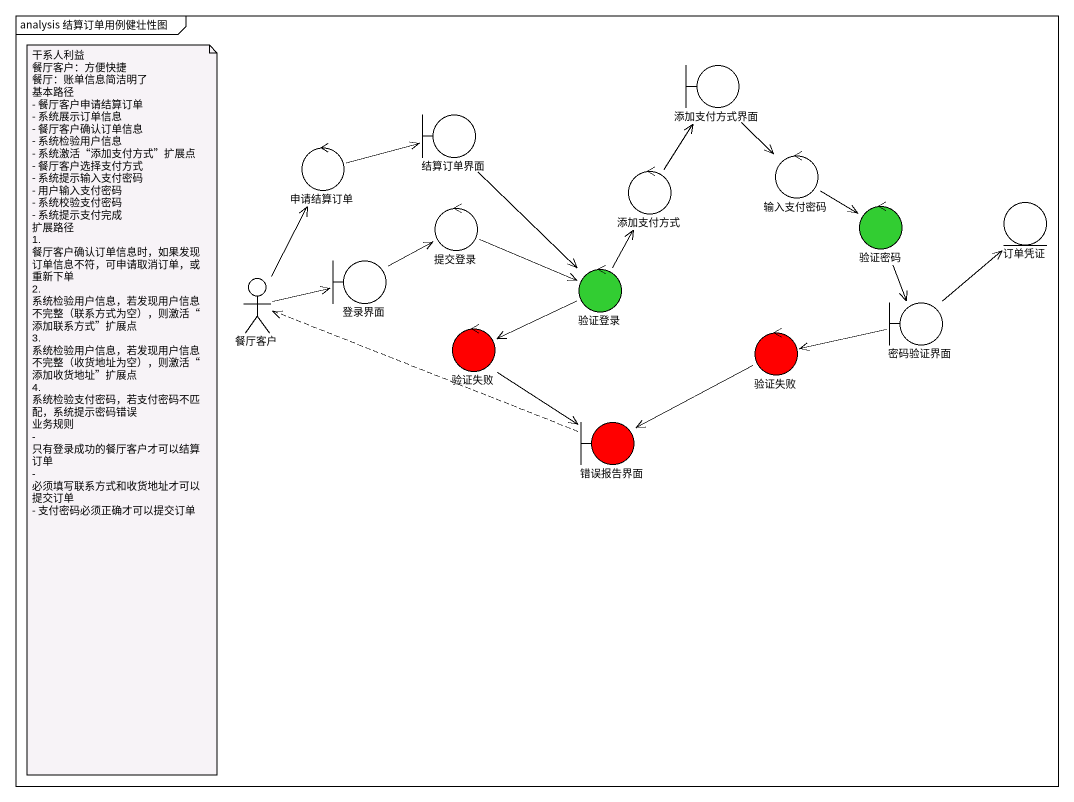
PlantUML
@startuml
mainframe analysis 结算订单用例健壮性图
boundary 添加支付方式界面
boundary 结算订单界面
control 申请结算订单
control 添加支付方式
control 输入支付密码
control 提交登录
control 验证密码 #32CD32
entity 订单凭证
actor 餐厅客户
boundary 登录界面
control 验证登录 #32CD32
boundary 密码验证界面
control 验证失败 #FF0000
control "验证失败" as 验证失败_2 #FF0000
boundary 错误报告界面 #FF0000
添加支付方式界面 --> 输入支付密码
结算订单界面 --> 验证登录
申请结算订单 -right-> 结算订单界面
添加支付方式 -up-> 添加支付方式界面
输入支付密码 --> 验证密码
提交登录 -right-> 验证登录
验证密码 --> 密码验证界面
餐厅客户 -up-> 申请结算订单
餐厅客户 -right-> 登录界面
登录界面 -right-> 提交登录
验证登录 -up-> 添加支付方式
验证登录 -left-> 验证失败
密码验证界面 -up-> 订单凭证
密码验证界面 -left-> 验证失败_2
验证失败 --> 错误报告界面
验证失败_2 -left-> 错误报告界面
错误报告界面 .left.> 餐厅客户
note as N1
  干系人利益
  餐厅客户：方便快捷
  餐厅：账单信息简洁明了
  基本路径
  - 餐厅客户申请结算订单
  - 系统展示订单信息
  - 餐厅客户确认订单信息
  - 系统检验用户信息
  - 系统激活“添加支付方式”扩展点
  - 餐厅客户选择支付方式
  - 系统提示输入支付密码
  - 用户输入支付密码
  - 系统校验支付密码
  - 系统提示支付完成
  扩展路径
  1. 餐厅客户确认订单信息时，如果发现订单信息不符，可申请取消订单，或重新下单
  2. 系统检验用户信息，若发现用户信息不完整（联系方式为空），则激活“添加联系方式”扩展点
  3. 系统检验用户信息，若发现用户信息不完整（收货地址为空），则激活“添加收货地址”扩展点
  4. 系统检验支付密码，若支付密码不匹配，系统提示密码错误
  业务规则
  - 只有登录成功的餐厅客户才可以结算订单
  - 必须填写联系方式和收货地址才可以提交订单
  - 支付密码必须正确才可以提交订单
end note
@enduml
